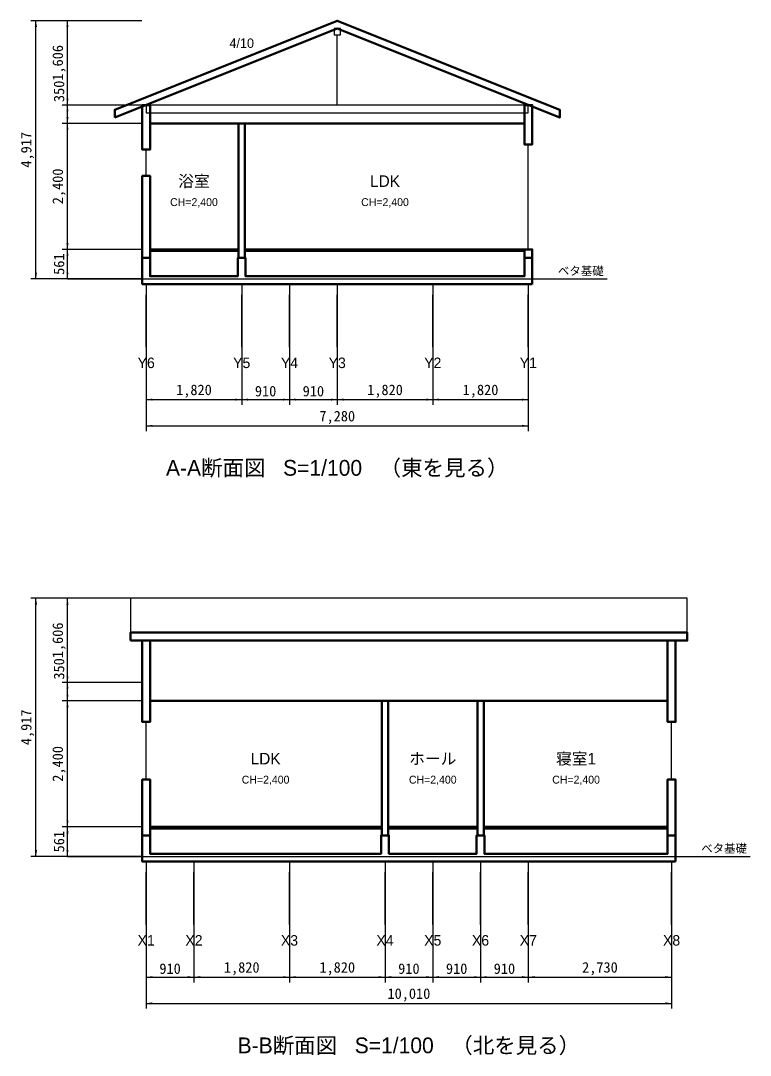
# Model space of a CAD drawing. Header units: millimetres. Extents: x -2900 to 61641, y -25289 to 10180.
# Drawn here: x 27899 to 41800, y -25289 to -5583 of the extents above; entities that cross this region are included whole.
import ezdxf
from ezdxf.enums import TextEntityAlignment as Align

# ---------------------------------------------------------------- set-up
doc = ezdxf.new("R2010")
doc.units = ezdxf.units.MM
doc.linetypes.add('CENTER', pattern=[50.8, 31.75, -6.35, 6.35, -6.35])
for name, color, linetype in [('DIM', 2, 'CONTINUOUS'), ('GRID', 1, 'CENTER'), ('SECT', 7, 'CONTINUOUS'), ('SECT_VIEW', 8, 'CONTINUOUS'), ('TEXT', 7, 'CONTINUOUS')]:
    doc.layers.add(name, color=color, linetype=linetype)
doc.styles.add('kst32b', font='kst32b')
doc.dimstyles.get("Standard").update_dxf_attribs({"dimtxt": 200, "dimasz": 120, "dimexe": 100, "dimexo": 80, "dimgap": 60, "dimtad": 0, "dimtoh": 1, "dimzin": 12, "dimdsep": 46, "dimcen": 0.09, "dimazin": 3, "dimtfac": 1, "dimtdec": 4, "dimtofl": 0, "dimtmove": 0, "dimatfit": 3, "dimfxl": 1, "dimtolj": 1, "dimtzin": 0, "dimarcsym": 0})

# ---------------------------------------------------------------- blocks, each defined once
blk = doc.blocks.new('*D59')
at = {"layer": 'DIM', "color": 0, "linetype": 'ByBlock', "lineweight": -2}
for p, q in [((30290, -10580), (30290, -12900)), ((32110, -10580), (32110, -12900)), ((30290, -12800), (32110, -12800))]:
    blk.add_line(p, q, dxfattribs=at)
for points in [[(30290, -12800), (30410, -12780), (30410, -12820)], [(32110, -12800), (31990, -12820), (31990, -12780)]]:
    blk.add_solid(points, dxfattribs=at)
at = {"layer": 'DIM', "color": 0, "linetype": 'CONTINUOUS', "lineweight": -2, "insert": (31200, -12640), "char_height": 200, "width": 588.89, "attachment_point": 5}
blk.add_mtext('1,820', dxfattribs=at)
blk = doc.blocks.new('*D60')
at = {"layer": 'DIM', "color": 0, "linetype": 'ByBlock', "lineweight": -2}
for p, q in [((32110, -10580), (32110, -12900)), ((33020, -10580), (33020, -12900)), ((32110, -12800), (33020, -12800))]:
    blk.add_line(p, q, dxfattribs=at)
for points in [[(32110, -12800), (32230, -12780), (32230, -12820)], [(33020, -12800), (32900, -12820), (32900, -12780)]]:
    blk.add_solid(points, dxfattribs=at)
at = {"layer": 'DIM', "color": 0, "linetype": 'CONTINUOUS', "lineweight": -2, "insert": (32565, -12640), "char_height": 200, "width": 355.56, "attachment_point": 5}
blk.add_mtext('910', dxfattribs=at)
blk = doc.blocks.new('*D61')
at = {"layer": 'DIM', "color": 0, "linetype": 'ByBlock', "lineweight": -2}
for p, q in [((33020, -10580), (33020, -12900)), ((33930, -10580), (33930, -12900)), ((33020, -12800), (33930, -12800))]:
    blk.add_line(p, q, dxfattribs=at)
for points in [[(33020, -12800), (33140, -12780), (33140, -12820)], [(33930, -12800), (33810, -12820), (33810, -12780)]]:
    blk.add_solid(points, dxfattribs=at)
at = {"layer": 'DIM', "color": 0, "linetype": 'CONTINUOUS', "lineweight": -2, "insert": (33475, -12640), "char_height": 200, "width": 355.56, "attachment_point": 5}
blk.add_mtext('910', dxfattribs=at)
blk = doc.blocks.new('*D62')
at = {"layer": 'DIM', "color": 0, "linetype": 'ByBlock', "lineweight": -2}
for p, q in [((33930, -10580), (33930, -12900)), ((35750, -10580), (35750, -12900)), ((33930, -12800), (35750, -12800))]:
    blk.add_line(p, q, dxfattribs=at)
for points in [[(33930, -12800), (34050, -12780), (34050, -12820)], [(35750, -12800), (35630, -12820), (35630, -12780)]]:
    blk.add_solid(points, dxfattribs=at)
at = {"layer": 'DIM', "color": 0, "linetype": 'CONTINUOUS', "lineweight": -2, "insert": (34840, -12640), "char_height": 200, "width": 588.89, "attachment_point": 5}
blk.add_mtext('1,820', dxfattribs=at)
blk = doc.blocks.new('*D63')
at = {"layer": 'DIM', "color": 0, "linetype": 'ByBlock', "lineweight": -2}
for p, q in [((35750, -10580), (35750, -12900)), ((37570, -10580), (37570, -12900)), ((35750, -12800), (37570, -12800))]:
    blk.add_line(p, q, dxfattribs=at)
for points in [[(35750, -12800), (35870, -12780), (35870, -12820)], [(37570, -12800), (37450, -12820), (37450, -12780)]]:
    blk.add_solid(points, dxfattribs=at)
at = {"layer": 'DIM', "color": 0, "linetype": 'CONTINUOUS', "lineweight": -2, "insert": (36660, -12640), "char_height": 200, "width": 588.89, "attachment_point": 5}
blk.add_mtext('1,820', dxfattribs=at)
blk = doc.blocks.new('*D64')
at = {"layer": 'DIM', "color": 0, "linetype": 'ByBlock', "lineweight": -2}
for p, q in [((30290, -10580), (30290, -13400)), ((37570, -10580), (37570, -13400)), ((30290, -13300), (37570, -13300))]:
    blk.add_line(p, q, dxfattribs=at)
for points in [[(30290, -13300), (30410, -13280), (30410, -13320)], [(37570, -13300), (37450, -13320), (37450, -13280)]]:
    blk.add_solid(points, dxfattribs=at)
at = {"layer": 'DIM', "color": 0, "linetype": 'CONTINUOUS', "lineweight": -2, "insert": (33930, -13140), "char_height": 200, "width": 633.33, "attachment_point": 5}
blk.add_mtext('7,280', dxfattribs=at)
blk = doc.blocks.new('*D65')
at = {"layer": 'DIM', "color": 0, "linetype": 'ByBlock', "lineweight": -2}
for p, q in [((30210, -9939), (28690, -9939)), ((28790, -10500), (28790, -9939)), ((30210, -10500), (28690, -10500))]:
    blk.add_line(p, q, dxfattribs=at)
for points in [[(28790, -9939), (28810, -10059), (28770, -10059)], [(28790, -10500), (28770, -10380), (28810, -10380)]]:
    blk.add_solid(points, dxfattribs=at)
at = {"layer": 'DIM', "color": 0, "linetype": 'CONTINUOUS', "lineweight": -2, "insert": (28630, -10220), "char_height": 200, "width": 355.56, "attachment_point": 5, "rotation": 90}
blk.add_mtext('561', dxfattribs=at)
blk = doc.blocks.new('*D66')
at = {"layer": 'DIM', "color": 0, "linetype": 'ByBlock', "lineweight": -2}
for p, q in [((30210, -7539), (28690, -7539)), ((28790, -9939), (28790, -7539)), ((30210, -9939), (28690, -9939))]:
    blk.add_line(p, q, dxfattribs=at)
for points in [[(28790, -7539), (28810, -7659), (28770, -7659)], [(28790, -9939), (28770, -9819), (28810, -9819)]]:
    blk.add_solid(points, dxfattribs=at)
at = {"layer": 'DIM', "color": 0, "linetype": 'CONTINUOUS', "lineweight": -2, "insert": (28630, -8739), "char_height": 200, "width": 655.56, "attachment_point": 5, "rotation": 90}
blk.add_mtext('2,400', dxfattribs=at)
blk = doc.blocks.new('*D67')
at = {"layer": 'DIM', "color": 0, "linetype": 'ByBlock', "lineweight": -2}
for p, q in [((30210, -7189), (28690, -7189)), ((28790, -7539), (28790, -7189)), ((30210, -7539), (28690, -7539))]:
    blk.add_line(p, q, dxfattribs=at)
for points in [[(28790, -7189), (28810, -7309), (28770, -7309)], [(28790, -7539), (28770, -7419), (28810, -7419)]]:
    blk.add_solid(points, dxfattribs=at)
at = {"layer": 'DIM', "color": 0, "linetype": 'CONTINUOUS', "lineweight": -2, "insert": (28630, -6929), "char_height": 200, "width": 400, "attachment_point": 5, "rotation": 90}
blk.add_mtext('350', dxfattribs=at)
blk = doc.blocks.new('*D68')
at = {"layer": 'DIM', "color": 0, "linetype": 'ByBlock', "lineweight": -2}
for p, q in [((30210, -5583), (28690, -5583)), ((28790, -7189), (28790, -5583)), ((30210, -7189), (28690, -7189))]:
    blk.add_line(p, q, dxfattribs=at)
for points in [[(28790, -5583), (28810, -5703), (28770, -5703)], [(28790, -7189), (28770, -7069), (28810, -7069)]]:
    blk.add_solid(points, dxfattribs=at)
at = {"layer": 'DIM', "color": 0, "linetype": 'CONTINUOUS', "lineweight": -2, "insert": (28630, -6386), "char_height": 200, "width": 588.89, "attachment_point": 5, "rotation": 90}
blk.add_mtext('1,606', dxfattribs=at)
blk = doc.blocks.new('*D69')
at = {"layer": 'DIM', "color": 0, "linetype": 'ByBlock', "lineweight": -2}
for p, q in [((30210, -5583), (28090, -5583)), ((28190, -10500), (28190, -5583)), ((30210, -10500), (28090, -10500))]:
    blk.add_line(p, q, dxfattribs=at)
for points in [[(28190, -5583), (28210, -5703), (28170, -5703)], [(28190, -10500), (28170, -10380), (28210, -10380)]]:
    blk.add_solid(points, dxfattribs=at)
at = {"layer": 'DIM', "color": 0, "linetype": 'CONTINUOUS', "lineweight": -2, "insert": (28030, -8042), "char_height": 200, "width": 611.11, "attachment_point": 5, "rotation": 90}
blk.add_mtext('4,917', dxfattribs=at)
blk = doc.blocks.new('*D70')
at = {"layer": 'DIM', "color": 0, "linetype": 'ByBlock', "lineweight": -2}
for p, q in [((30290, -21580), (30290, -23900)), ((31200, -21580), (31200, -23900)), ((30290, -23800), (31200, -23800))]:
    blk.add_line(p, q, dxfattribs=at)
for points in [[(30290, -23800), (30410, -23780), (30410, -23820)], [(31200, -23800), (31080, -23820), (31080, -23780)]]:
    blk.add_solid(points, dxfattribs=at)
at = {"layer": 'DIM', "color": 0, "linetype": 'CONTINUOUS', "lineweight": -2, "insert": (30745, -23640), "char_height": 200, "width": 355.56, "attachment_point": 5}
blk.add_mtext('910', dxfattribs=at)
blk = doc.blocks.new('*D71')
at = {"layer": 'DIM', "color": 0, "linetype": 'ByBlock', "lineweight": -2}
for p, q in [((31200, -21580), (31200, -23900)), ((33020, -21580), (33020, -23900)), ((31200, -23800), (33020, -23800))]:
    blk.add_line(p, q, dxfattribs=at)
for points in [[(31200, -23800), (31320, -23780), (31320, -23820)], [(33020, -23800), (32900, -23820), (32900, -23780)]]:
    blk.add_solid(points, dxfattribs=at)
at = {"layer": 'DIM', "color": 0, "linetype": 'CONTINUOUS', "lineweight": -2, "insert": (32110, -23640), "char_height": 200, "width": 588.89, "attachment_point": 5}
blk.add_mtext('1,820', dxfattribs=at)
blk = doc.blocks.new('*D72')
at = {"layer": 'DIM', "color": 0, "linetype": 'ByBlock', "lineweight": -2}
for p, q in [((33020, -21580), (33020, -23900)), ((34840, -21580), (34840, -23900)), ((33020, -23800), (34840, -23800))]:
    blk.add_line(p, q, dxfattribs=at)
for points in [[(33020, -23800), (33140, -23780), (33140, -23820)], [(34840, -23800), (34720, -23820), (34720, -23780)]]:
    blk.add_solid(points, dxfattribs=at)
at = {"layer": 'DIM', "color": 0, "linetype": 'CONTINUOUS', "lineweight": -2, "insert": (33930, -23640), "char_height": 200, "width": 588.89, "attachment_point": 5}
blk.add_mtext('1,820', dxfattribs=at)
blk = doc.blocks.new('*D73')
at = {"layer": 'DIM', "color": 0, "linetype": 'ByBlock', "lineweight": -2}
for p, q in [((34840, -21580), (34840, -23900)), ((35750, -21580), (35750, -23900)), ((34840, -23800), (35750, -23800))]:
    blk.add_line(p, q, dxfattribs=at)
for points in [[(34840, -23800), (34960, -23780), (34960, -23820)], [(35750, -23800), (35630, -23820), (35630, -23780)]]:
    blk.add_solid(points, dxfattribs=at)
at = {"layer": 'DIM', "color": 0, "linetype": 'CONTINUOUS', "lineweight": -2, "insert": (35295, -23640), "char_height": 200, "width": 355.56, "attachment_point": 5}
blk.add_mtext('910', dxfattribs=at)
blk = doc.blocks.new('*D74')
at = {"layer": 'DIM', "color": 0, "linetype": 'ByBlock', "lineweight": -2}
for p, q in [((35750, -21580), (35750, -23900)), ((36660, -21580), (36660, -23900)), ((35750, -23800), (36660, -23800))]:
    blk.add_line(p, q, dxfattribs=at)
for points in [[(35750, -23800), (35870, -23780), (35870, -23820)], [(36660, -23800), (36540, -23820), (36540, -23780)]]:
    blk.add_solid(points, dxfattribs=at)
at = {"layer": 'DIM', "color": 0, "linetype": 'CONTINUOUS', "lineweight": -2, "insert": (36205, -23640), "char_height": 200, "width": 355.56, "attachment_point": 5}
blk.add_mtext('910', dxfattribs=at)
blk = doc.blocks.new('*D75')
at = {"layer": 'DIM', "color": 0, "linetype": 'ByBlock', "lineweight": -2}
for p, q in [((36660, -21580), (36660, -23900)), ((37570, -21580), (37570, -23900)), ((36660, -23800), (37570, -23800))]:
    blk.add_line(p, q, dxfattribs=at)
for points in [[(36660, -23800), (36780, -23780), (36780, -23820)], [(37570, -23800), (37450, -23820), (37450, -23780)]]:
    blk.add_solid(points, dxfattribs=at)
at = {"layer": 'DIM', "color": 0, "linetype": 'CONTINUOUS', "lineweight": -2, "insert": (37115, -23640), "char_height": 200, "width": 355.56, "attachment_point": 5}
blk.add_mtext('910', dxfattribs=at)
blk = doc.blocks.new('*D76')
at = {"layer": 'DIM', "color": 0, "linetype": 'ByBlock', "lineweight": -2}
for p, q in [((37570, -21580), (37570, -23900)), ((40300, -21580), (40300, -23900)), ((37570, -23800), (40300, -23800))]:
    blk.add_line(p, q, dxfattribs=at)
for points in [[(37570, -23800), (37690, -23780), (37690, -23820)], [(40300, -23800), (40180, -23820), (40180, -23780)]]:
    blk.add_solid(points, dxfattribs=at)
at = {"layer": 'DIM', "color": 0, "linetype": 'CONTINUOUS', "lineweight": -2, "insert": (38935, -23640), "char_height": 200, "width": 633.33, "attachment_point": 5}
blk.add_mtext('2,730', dxfattribs=at)
blk = doc.blocks.new('*D77')
at = {"layer": 'DIM', "color": 0, "linetype": 'ByBlock', "lineweight": -2}
for p, q in [((30290, -21580), (30290, -24400)), ((40300, -21580), (40300, -24400)), ((30290, -24300), (40300, -24300))]:
    blk.add_line(p, q, dxfattribs=at)
for points in [[(30290, -24300), (30410, -24280), (30410, -24320)], [(40300, -24300), (40180, -24320), (40180, -24280)]]:
    blk.add_solid(points, dxfattribs=at)
at = {"layer": 'DIM', "color": 0, "linetype": 'CONTINUOUS', "lineweight": -2, "insert": (35295, -24140), "char_height": 200, "width": 700, "attachment_point": 5}
blk.add_mtext('10,010', dxfattribs=at)
blk = doc.blocks.new('*D78')
at = {"layer": 'DIM', "color": 0, "linetype": 'ByBlock', "lineweight": -2}
for p, q in [((30210, -20939), (28690, -20939)), ((28790, -21500), (28790, -20939)), ((30210, -21500), (28690, -21500))]:
    blk.add_line(p, q, dxfattribs=at)
for points in [[(28790, -20939), (28810, -21059), (28770, -21059)], [(28790, -21500), (28770, -21380), (28810, -21380)]]:
    blk.add_solid(points, dxfattribs=at)
at = {"layer": 'DIM', "color": 0, "linetype": 'CONTINUOUS', "lineweight": -2, "insert": (28630, -21220), "char_height": 200, "width": 355.56, "attachment_point": 5, "rotation": 90}
blk.add_mtext('561', dxfattribs=at)
blk = doc.blocks.new('*D79')
at = {"layer": 'DIM', "color": 0, "linetype": 'ByBlock', "lineweight": -2}
for p, q in [((30210, -18539), (28690, -18539)), ((28790, -20939), (28790, -18539)), ((30210, -20939), (28690, -20939))]:
    blk.add_line(p, q, dxfattribs=at)
for points in [[(28790, -18539), (28810, -18659), (28770, -18659)], [(28790, -20939), (28770, -20819), (28810, -20819)]]:
    blk.add_solid(points, dxfattribs=at)
at = {"layer": 'DIM', "color": 0, "linetype": 'CONTINUOUS', "lineweight": -2, "insert": (28630, -19739), "char_height": 200, "width": 655.56, "attachment_point": 5, "rotation": 90}
blk.add_mtext('2,400', dxfattribs=at)
blk = doc.blocks.new('*D80')
at = {"layer": 'DIM', "color": 0, "linetype": 'ByBlock', "lineweight": -2}
for p, q in [((30210, -18189), (28690, -18189)), ((28790, -18539), (28790, -18189)), ((30210, -18539), (28690, -18539))]:
    blk.add_line(p, q, dxfattribs=at)
for points in [[(28790, -18189), (28810, -18309), (28770, -18309)], [(28790, -18539), (28770, -18419), (28810, -18419)]]:
    blk.add_solid(points, dxfattribs=at)
at = {"layer": 'DIM', "color": 0, "linetype": 'CONTINUOUS', "lineweight": -2, "insert": (28630, -17929), "char_height": 200, "width": 400, "attachment_point": 5, "rotation": 90}
blk.add_mtext('350', dxfattribs=at)
blk = doc.blocks.new('*D81')
at = {"layer": 'DIM', "color": 0, "linetype": 'ByBlock', "lineweight": -2}
for p, q in [((30210, -16583), (28690, -16583)), ((28790, -18189), (28790, -16583)), ((30210, -18189), (28690, -18189))]:
    blk.add_line(p, q, dxfattribs=at)
for points in [[(28790, -16583), (28810, -16703), (28770, -16703)], [(28790, -18189), (28770, -18069), (28810, -18069)]]:
    blk.add_solid(points, dxfattribs=at)
at = {"layer": 'DIM', "color": 0, "linetype": 'CONTINUOUS', "lineweight": -2, "insert": (28630, -17386), "char_height": 200, "width": 588.89, "attachment_point": 5, "rotation": 90}
blk.add_mtext('1,606', dxfattribs=at)
blk = doc.blocks.new('*D82')
at = {"layer": 'DIM', "color": 0, "linetype": 'ByBlock', "lineweight": -2}
for p, q in [((30210, -16583), (28090, -16583)), ((28190, -21500), (28190, -16583)), ((30210, -21500), (28090, -21500))]:
    blk.add_line(p, q, dxfattribs=at)
for points in [[(28190, -16583), (28210, -16703), (28170, -16703)], [(28190, -21500), (28170, -21380), (28210, -21380)]]:
    blk.add_solid(points, dxfattribs=at)
at = {"layer": 'DIM', "color": 0, "linetype": 'CONTINUOUS', "lineweight": -2, "insert": (28030, -19042), "char_height": 200, "width": 611.11, "attachment_point": 5, "rotation": 90}
blk.add_mtext('4,917', dxfattribs=at)

msp = doc.modelspace()

# ---------------------------------------------------------------- linework, layer by layer
at = {"layer": 'GRID'}
for p, q in [((30290, -11800), (30290, -10800)), ((32110, -11800), (32110, -10800)), ((33020, -11800), (33020, -10800)), ((33930, -11800), (33930, -10800)), ((35750, -11800), (35750, -10800)), ((37570, -11800), (37570, -10800)), ((30290, -22800), (30290, -21800)), ((31200, -22800), (31200, -21800)), ((33020, -22800), (33020, -21800)), ((34840, -22800), (34840, -21800)), ((35750, -22800), (35750, -21800)), ((36660, -22800), (36660, -21800)), ((37570, -22800), (37570, -21800)), ((40300, -22800), (40300, -21800))]:
    msp.add_line(p, q, dxfattribs=at)
at = {"layer": 'SECT', "lineweight": 50}
for p, q in [((30365, -7539), (32050, -7539)), ((32170, -7539), (37495, -7539)), ((30365, -18539), (34780, -18539)), ((34900, -18539), (36600, -18539)), ((36720, -18539), (40225, -18539))]:
    msp.add_line(p, q, dxfattribs=at)
for points in [[(29690, -7429), (33930, -5733), (38170, -7429), (38170, -7279), (33930, -5583), (29690, -7279)], [(30215, -7189), (30365, -7189), (30365, -8039), (30215, -8039)], [(37495, -7189), (37645, -7189), (37645, -7939), (37495, -7939)], [(32170, -10100), (32170, -7539), (32050, -7539), (32050, -10100)], [(30365, -10100), (30215, -10100), (30215, -8539), (30365, -8539)], [(30365, -9969), (32050, -9969), (32050, -9939), (30365, -9939)], [(32170, -9969), (37495, -9969), (37495, -9939), (32170, -9939)], [(37645, -10100), (37495, -10100), (37495, -9939), (37645, -9939)], [(37645, -10600), (37495, -10600), (32185, -10600), (32035, -10600), (30365, -10600), (30215, -10600), (30215, -10450), (30215, -10100), (30365, -10100), (30365, -10450), (32035, -10450), (32035, -10100), (32185, -10100), (32185, -10450), (37495, -10450), (37495, -10100), (37645, -10100), (37645, -10450)], [(29990, -17389), (40600, -17389), (40600, -17239), (29990, -17239)], [(30215, -17389), (30365, -17389), (30365, -18939), (30215, -18939)], [(40225, -17389), (40375, -17389), (40375, -18939), (40225, -18939)], [(34900, -21100), (34900, -18539), (34780, -18539), (34780, -21100)], [(36720, -21100), (36720, -18539), (36600, -18539), (36600, -21100)], [(30365, -21100), (30215, -21100), (30215, -20039), (30365, -20039)], [(40375, -21100), (40225, -21100), (40225, -20039), (40375, -20039)], [(30365, -20969), (34780, -20969), (34780, -20939), (30365, -20939)], [(34900, -20969), (36600, -20969), (36600, -20939), (34900, -20939)], [(36720, -20969), (40225, -20969), (40225, -20939), (36720, -20939)], [(40375, -21600), (40225, -21600), (36735, -21600), (36585, -21600), (34915, -21600), (34765, -21600), (30365, -21600), (30215, -21600), (30215, -21450), (30215, -21100), (30365, -21100), (30365, -21450), (34765, -21450), (34765, -21100), (34915, -21100), (34915, -21450), (36585, -21450), (36585, -21100), (36735, -21100), (36735, -21450), (40225, -21450), (40225, -21100), (40375, -21100), (40375, -21450)]]:
    msp.add_lwpolyline(points, close=True, dxfattribs=at)
at = {"layer": 'SECT_VIEW'}
for p, q in [((33930, -7189), (33930, -5853)), ((30290, -8539), (30290, -8039)), ((37570, -9939), (37570, -7939)), ((28790, -10500), (39070, -10500)), ((30290, -20039), (30290, -18939)), ((40300, -20039), (40300, -18939)), ((28790, -21500), (41800, -21500))]:
    msp.add_line(p, q, dxfattribs=at)
for points in [[(33870, -5853), (33990, -5853), (33990, -5733), (33870, -5733)], [(30290, -7339), (37570, -7339), (37570, -7189), (30290, -7189)], [(29990, -17239), (40600, -17239), (40600, -16583), (29990, -16583)]]:
    msp.add_lwpolyline(points, close=True, dxfattribs=at)

# ---------------------------------------------------------------- texts
at = {"layer": 'GRID', "style": 'kst32b'}
for s, p in [('Y6', (30290, -12100)), ('Y5', (32110, -12100)), ('Y4', (33020, -12100)), ('Y3', (33930, -12100)), ('Y2', (35750, -12100)), ('Y1', (37570, -12100)), ('X1', (30290, -23100)), ('X2', (31200, -23100)), ('X3', (33020, -23100)), ('X4', (34840, -23100)), ('X5', (35750, -23100)), ('X6', (36660, -23100)), ('X7', (37570, -23100)), ('X8', (40300, -23100))]:
    msp.add_text(s, height=200, dxfattribs=at).set_placement(p, align=Align.MIDDLE_CENTER)
at = {"layer": 'TEXT', "style": 'kst32b'}
for s, height, p in [('4/10', 180, (32110, -6011)), ('浴室', 220, (31200, -8639)), ('LDK', 220, (34840, -8639)), ('CH=2,400', 150, (31200, -9039)), ('CH=2,400', 150, (34840, -9039)), ('ベタ基礎', 160, (38570, -10350)), ('A-A断面図   S=1/100   （東を見る）', 300, (33930, -14100)), ('寝室1', 220, (38480, -19639)), ('LDK', 220, (32565, -19639)), ('ホール', 220, (35750, -19639)), ('CH=2,400', 150, (32565, -20039)), ('CH=2,400', 150, (35750, -20039)), ('CH=2,400', 150, (38480, -20039)), ('ベタ基礎', 160, (41300, -21350)), ('B-B断面図   S=1/100   （北を見る）', 300, (35295, -25100))]:
    msp.add_text(s, height=height, dxfattribs=at).set_placement(p, align=Align.MIDDLE_CENTER)

# ---------------------------------------------------------------- dimensions: what is measured, and where the dimension line sits
at = {"layer": 'DIM'}
for base, p1, p2, text, picture, middle in [((28190, -10500), (30290, -10500), (30290, -5583), '4,917', '*D69', (28030, -8041.5)), ((28790, -7189), (30290, -7189), (30290, -5583), '1,606', '*D68', (28630, -6386)), ((28790, -7539), (30290, -7539), (30290, -7189), '350', '*D67', (28629.625, -7364)), ((28790, -9939), (30290, -9939), (30290, -7539), '2,400', '*D66', (28630, -8739)), ((28790, -10500), (30290, -10500), (30290, -9939), '561', '*D65', (28629.625, -10219.5)), ((28190, -21500), (30290, -21500), (30290, -16583), '4,917', '*D82', (28030, -19041.5)), ((28790, -18189), (30290, -18189), (30290, -16583), '1,606', '*D81', (28630, -17386)), ((28790, -18539), (30290, -18539), (30290, -18189), '350', '*D80', (28629.625, -18364)), ((28790, -20939), (30290, -20939), (30290, -18539), '2,400', '*D79', (28630, -19739)), ((28790, -21500), (30290, -21500), (30290, -20939), '561', '*D78', (28629.625, -21219.5))]:
    dim = msp.add_linear_dim(base=base, p1=p1, p2=p2, angle=90, text=text, dimstyle='Standard', dxfattribs=at)
    dim.commit()
    dim.dimension.update_dxf_attribs({"geometry": picture, "text_midpoint": middle})
for base, p1, p2, text, picture, middle in [((30290, -12800), (30290, -10500), (32110, -10500), '1,820', '*D59', (31200, -12640)), ((30290, -13300), (30290, -10500), (37570, -10500), '7,280', '*D64', (33930, -13140)), ((32110, -12800), (32110, -10500), (33020, -10500), '910', '*D60', (32565, -12640)), ((33020, -12800), (33020, -10500), (33930, -10500), '910', '*D61', (33475, -12640)), ((33930, -12800), (33930, -10500), (35750, -10500), '1,820', '*D62', (34840, -12640)), ((35750, -12800), (35750, -10500), (37570, -10500), '1,820', '*D63', (36660, -12640)), ((30290, -23800), (30290, -21500), (31200, -21500), '910', '*D70', (30745, -23640)), ((30290, -24300), (30290, -21500), (40300, -21500), '10,010', '*D77', (35295, -24140)), ((31200, -23800), (31200, -21500), (33020, -21500), '1,820', '*D71', (32110, -23640)), ((33020, -23800), (33020, -21500), (34840, -21500), '1,820', '*D72', (33930, -23640)), ((34840, -23800), (34840, -21500), (35750, -21500), '910', '*D73', (35295, -23640)), ((35750, -23800), (35750, -21500), (36660, -21500), '910', '*D74', (36205, -23640)), ((36660, -23800), (36660, -21500), (37570, -21500), '910', '*D75', (37115, -23640)), ((37570, -23800), (37570, -21500), (40300, -21500), '2,730', '*D76', (38935, -23640))]:
    dim = msp.add_linear_dim(base=base, p1=p1, p2=p2, text=text, dimstyle='Standard', dxfattribs=at)
    dim.commit()
    dim.dimension.update_dxf_attribs({"geometry": picture, "text_midpoint": middle})

doc.saveas('drawing.dxf')
